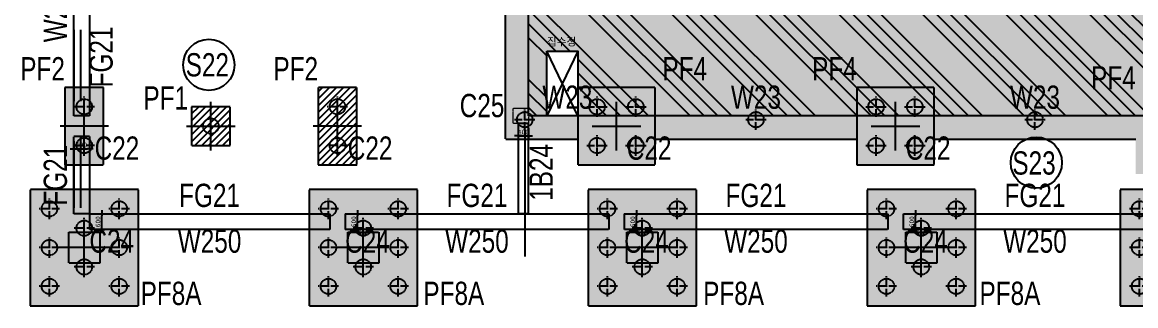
# Model space of a CAD drawing. Header units: millimetres. Extents: x -63681 to 183738, y 27655 to 152096.
# Drawn here: x 90153 to 133254, y 73855 to 84824 of the extents above; entities that cross this region are included whole.
import ezdxf
from ezdxf.enums import TextEntityAlignment as Align

# ---------------------------------------------------------------- set-up
doc = ezdxf.new("R2010")
doc.units = ezdxf.units.MM
for name, pattern in [('ACAD_ISO04W100', [30, 24, -3, 0, -3]), ('HID', [2.3, 1.5, -0.8]), ('HIDDEN', [0.375, 0.25, -0.125])]:
    doc.linetypes.add(name, pattern=pattern)
doc.layers.get('Defpoints').update_dxf_attribs({"color": 159})
for name, color, linetype in [('^DECK', 130, 'Continuous'), ('A-CEN', 1, 'Continuous'), ('A-HAT', 251, 'Continuous'), ('A-OPEN', 1, 'Continuous'), ('BEAM-TEXT', 4, 'Continuous'), ('COLUMN-TEXT', 2, 'Continuous'), ('GIRDER-TEXT', 7, 'Continuous'), ('PILE', 4, 'HID'), ('S-FOOTING', 4, 'HID'), ('TXT-FOOTING', 4, 'HID'), ('TXT-SLAB', 6, 'Continuous'), ('WALL-TEXT', 6, 'Continuous'), ('기초패턴', 1, 'Continuous'), ('보(beam)', 4, 'HID'), ('보(girder)', 7, 'HID'), ('슬래브라인', 7, 'Continuous')]:
    doc.layers.add(name, color=color, linetype=linetype)
doc.layers.add('A-CON', color=2, linetype='Continuous', lineweight=9)
doc.layers.add('NOPLOT', color=191, linetype='Continuous', plot=False)
doc.layers.add('printlayer', color=6, linetype='Continuous', plot=False)
doc.styles.add('Gdim', font='DotumChe.ttf')
doc.styles.add('Gtx', font='Dotum.ttf')
doc.dimstyles.new('Gdim200', dxfattribs={"dimscale": 200, "dimtxt": 3, "dimasz": 1.2, "dimexe": 2, "dimexo": 3, "dimgap": 1, "dimtad": 1, "dimdsep": 46, "dimlunit": 6, "dimtxsty": 'Gdim', "dimblk1": '_CIDOT', "dimblk2": '_CIDOT', "dimsah": 1, "dimcen": 2.5, "dimdle": 2, "dimclrd": 1, "dimclre": 1, "dimclrt": 3, "dimazin": 2, "dimtfac": 1, "dimtix": 1, "dimtmove": 2, "dimatfit": 3, "dimldrblk": '_CIDOT', "dimfxl": 2, "dimtolj": 1, "dimtzin": 0, "dimarcsym": 0})
pattern_1 = [(45, (-385073.9, -148605.02), (-134.70384, 134.70384), [])]

# ---------------------------------------------------------------- blocks, each defined once
blk = doc.blocks.new('_CIDOT')
at = {"color": 0, "linetype": 'ByBlock'}
blk.add_line((2, 0), (-1, 0), dxfattribs=at)
at = {"color": 0, "linetype": 'ByBlock', "const_width": 0.5}
blk.add_lwpolyline([(-0.25, 0, 1), (0.25, 0, 1)], format="xyb", close=True, dxfattribs=at)
blk = doc.blocks.new('*D334')
at = {"layer": 'Defpoints', "color": 155, "lineweight": -2, "transparency": 16777216}
for p, q in [((-1725, 700), (-1305, 700)), ((-1425, 172), (-1425, 628)), ((-1725, 100), (-1305, 100))]:
    blk.add_line(p, q, dxfattribs=at)
at = {"layer": 'Defpoints', "color": 0, "transparency": 16777216}
for p in [(-1905, 700), (-1425, 700), (-1905, 100)]:
    blk.add_point(p, dxfattribs=at)
at = {"layer": 'Defpoints', "color": 155, "lineweight": -2, "transparency": 16777216, "xscale": 71.99999999999994, "yscale": 71.99999999999994, "zscale": 71.99999999999994}
for p, rotation in [((-1425, 700), 90), ((-1425, 100), 270)]:
    blk.add_blockref('_CIDOT', p, dxfattribs=dict(at, rotation=rotation))
at = {"layer": 'Defpoints', "color": 3, "transparency": 16777216, "insert": (-1576, 400), "char_height": 180, "attachment_point": 5, "rotation": 90, "style": 'Gdim'}
blk.add_mtext('\\A1;{\\C155;600}', dxfattribs=at)
blk = doc.blocks.new('*D350')
at = {"layer": 'Defpoints', "color": 155, "lineweight": -2, "transparency": 16777216}
for p, q in [((-1725, 700), (-1305, 700)), ((-1425, 172), (-1425, 628)), ((-1725, 100), (-1305, 100))]:
    blk.add_line(p, q, dxfattribs=at)
at = {"layer": 'Defpoints', "color": 0, "transparency": 16777216}
for p in [(-1905, 700), (-1425, 700), (-1905, 100)]:
    blk.add_point(p, dxfattribs=at)
at = {"layer": 'Defpoints', "color": 155, "lineweight": -2, "transparency": 16777216, "xscale": 71.99999999999994, "yscale": 71.99999999999994, "zscale": 71.99999999999994}
for p, rotation in [((-1425, 700), 90), ((-1425, 100), 270)]:
    blk.add_blockref('_CIDOT', p, dxfattribs=dict(at, rotation=rotation))
at = {"layer": 'Defpoints', "color": 3, "transparency": 16777216, "insert": (-1576, 400), "char_height": 180, "attachment_point": 5, "rotation": 90, "style": 'Gdim'}
blk.add_mtext('\\A1;{\\C155;600}', dxfattribs=at)
blk = doc.blocks.new('*D352')
at = {"layer": 'Defpoints', "color": 155, "lineweight": -2, "transparency": 16777216}
for p, q in [((-1725, 700), (-1305, 700)), ((-1425, 172), (-1425, 628)), ((-1725, 100), (-1305, 100))]:
    blk.add_line(p, q, dxfattribs=at)
at = {"layer": 'Defpoints', "color": 0, "transparency": 16777216}
for p in [(-1905, 700), (-1425, 700), (-1905, 100)]:
    blk.add_point(p, dxfattribs=at)
at = {"layer": 'Defpoints', "color": 155, "lineweight": -2, "transparency": 16777216, "xscale": 71.99999999999994, "yscale": 71.99999999999994, "zscale": 71.99999999999994}
for p, rotation in [((-1425, 700), 90), ((-1425, 100), 270)]:
    blk.add_blockref('_CIDOT', p, dxfattribs=dict(at, rotation=rotation))
at = {"layer": 'Defpoints', "color": 3, "transparency": 16777216, "insert": (-1576, 400), "char_height": 180, "attachment_point": 5, "rotation": 90, "style": 'Gdim'}
blk.add_mtext('\\A1;{\\C155;600}', dxfattribs=at)
blk = doc.blocks.new('*D346')
at = {"layer": 'Defpoints', "color": 155, "lineweight": -2, "transparency": 16777216}
for p, q in [((-1725, 700), (-1305, 700)), ((-1425, 172), (-1425, 628)), ((-1725, 100), (-1305, 100))]:
    blk.add_line(p, q, dxfattribs=at)
at = {"layer": 'Defpoints', "color": 0, "transparency": 16777216}
for p in [(-1905, 700), (-1425, 700), (-1905, 100)]:
    blk.add_point(p, dxfattribs=at)
at = {"layer": 'Defpoints', "color": 155, "lineweight": -2, "transparency": 16777216, "xscale": 71.99999999999994, "yscale": 71.99999999999994, "zscale": 71.99999999999994}
for p, rotation in [((-1425, 700), 90), ((-1425, 100), 270)]:
    blk.add_blockref('_CIDOT', p, dxfattribs=dict(at, rotation=rotation))
at = {"layer": 'Defpoints', "color": 3, "transparency": 16777216, "insert": (-1576, 400), "char_height": 180, "attachment_point": 5, "rotation": 90, "style": 'Gdim'}
blk.add_mtext('\\A1;{\\C155;600}', dxfattribs=at)
blk = doc.blocks.new('파일')
at = {"color": 1, "linetype": 'ACAD_ISO04W100'}
for p, q in [((16279.4, 3764.4), (16279.4, 3827.6)), ((16247.7, 3796), (16311, 3796))]:
    blk.add_line(p, q, dxfattribs=at)
at = {"layer": 'PILE'}
blk.add_circle((16279.4, 3796), 24, dxfattribs=at)
blk = doc.blocks.new('D600(2.5)PF4')
blk.add_lwpolyline([(31483, -271854), (31483, -274854), (34483, -274854), (34483, -271854), (31483, -271854)])
at = {"layer": 'NOPLOT'}
for p, q in [((32983, -274291), (32983, -272416)), ((32045, -273354), (33920, -273354))]:
    blk.add_line(p, q, dxfattribs=at)
at = {"xscale": 12.50000000000909, "yscale": 12.50000000000909, "zscale": 12.50000000000909}
for p in [(-171260, -320054), (-169760, -320054), (-171260, -321554), (-169760, -321554)]:
    blk.add_blockref('파일', p, dxfattribs=at)
blk = doc.blocks.new('D600(2.5)PF2')
blk.add_lwpolyline([(43440, -265053), (40440, -265053), (40440, -266553), (43440, -266553)], close=True)
at = {"layer": 'NOPLOT'}
for p, q in [((41940, -266740), (41940, -264865)), ((41003, -265803), (42878, -265803))]:
    blk.add_line(p, q, dxfattribs=at)
at = {"xscale": 12.50000000000909, "yscale": 12.50000000000909, "zscale": 12.50000000000909}
for p in [(-162302, -313253), (-160802, -313253)]:
    blk.add_blockref('파일', p, dxfattribs=at)
blk = doc.blocks.new('D600(2.5)PF8')
blk.add_lwpolyline([(39690, -280315), (39690, -284515), (44190, -284515), (44190, -280315), (39690, -280315)])
at = {"layer": 'NOPLOT'}
for p, q in [((41940, -283382), (41940, -281447)), ((41003, -282415), (42878, -282415))]:
    blk.add_line(p, q, dxfattribs=at)
at = {"xscale": 12.50000000000909, "yscale": 12.50000000000909, "zscale": 12.50000000000909}
for p in [(-163052, -328515), (-161552, -328515), (-160052, -328515), (-162302, -329865), (-160802, -329865), (-163052, -331215), (-161552, -331215), (-160052, -331215)]:
    blk.add_blockref('파일', p, dxfattribs=at)
blk = doc.blocks.new('D600(2.5)PF1')
blk.add_lwpolyline([(32233, -266553), (33733, -266553), (33733, -265053), (32233, -265053), (32233, -266553)])
at = {"layer": 'printlayer'}
for p, q in [((32983, -266740), (32983, -264865)), ((32045, -265803), (33920, -265803))]:
    blk.add_line(p, q, dxfattribs=at)
at = {"xscale": 12.50000000000909, "yscale": 12.50000000000909, "zscale": 12.50000000000909}
blk.add_blockref('파일', (-170510, -313253), dxfattribs=at)
blk = doc.blocks.new('A$Cecc8fa15')
at = {"layer": '기초패턴'}
h = blk.add_hatch(dxfattribs=at)
h.set_pattern_fill('STARS', color=256, scale=60, angle=90)
h.set_pattern_definition([(90, (-385073.9, -148605.02), (-329.95568, 2e-14), [190.5, -190.5]), (150, (-385073.9, -148605.02), (-164.97784, -285.75), [190.5, -190.5]), (210, (-385238.87, -148509.77), (164.97784, -285.75), [190.5, -190.5])])
h.paths.add_polyline_path([(40100, -70250), (44300, -70250), (44300, -74750), (40100, -74750)])
h.paths.add_polyline_path([(41450, -66300), (42950, -66300), (42950, -69300), (41450, -69300)])
h.paths.add_polyline_path([(50900, -70250), (55100, -70250), (55100, -74750), (50900, -74750)])
h.paths.add_polyline_path([(61700, -70250), (65900, -70250), (65900, -74750), (61700, -74750)])
h.paths.add_polyline_path([(72500, -74750), (76700, -74750), (76700, -70250), (72500, -70250)])
h.paths.add_polyline_path([(82300, -70250), (86500, -70250), (86500, -74750), (82300, -74750)])
h.paths.add_polyline_path([(41450, -46300), (42950, -46300), (42950, -43300), (41450, -43300)])
h.paths.add_polyline_path([(40450, -18900), (43450, -18900), (43450, -12450), (40450, -12450)])
h.paths.add_polyline_path([(50500, 1275), (53500, 1275), (53500, -1725), (50500, -1725)])
h.paths.add_polyline_path([(61300, 1275), (64300, 1275), (64300, -1725), (61300, -1725)])
h.paths.add_polyline_path([(72100, 1275), (75100, 1275), (75100, -1725), (72100, -1725)])
h.paths.add_polyline_path([(124800, -54665), (126300, -54665), (126300, -53165), (124800, -53165)])
h.paths.add_polyline_path([(124800, -45115), (126300, -45115), (126300, -46615), (124800, -46615)])
h = blk.add_hatch(dxfattribs=at)
h.set_pattern_fill('ANSI31', color=256, scale=60)
h.set_pattern_definition(pattern_1)
h.paths.add_polyline_path([(41800, -7700), (49000, -7700), (49000, -12450), (41800, -12450)])
h.paths.add_polyline_path([(41800, -27400), (41800, -27100), (42700, -27100), (42711, -24805), (41800, -24800), (41800, -18900), (49750, -18900), (49750, -27400)])
h.paths.add_polyline_path([(49900, -22750), (54100, -22750), (54100, -18250), (49900, -18250)])
h.paths.add_polyline_path([(50500, -11000), (53500, -11000), (53500, -8000), (50500, -8000)])
h.paths.add_polyline_path([(50500, -6750), (53500, -6750), (53500, -2250), (50500, -2250)])
h.paths.add_polyline_path([(61300, -6750), (64300, -6750), (64300, -2250), (61300, -2250)])
h.paths.add_polyline_path([(61300, -11000), (64300, -11000), (64300, -8000), (61300, -8000)])
h.paths.add_polyline_path([(60550, -23500), (65050, -23500), (65050, -17500), (60550, -17500)])
h.paths.add_polyline_path([(56650, -15000), (58150, -15000), (58150, -13500), (56650, -13500)])
h.paths.add_polyline_path([(67450, -15000), (68950, -15000), (68950, -13500), (67450, -13500)])
h.paths.add_polyline_path([(72100, -11000), (75100, -11000), (75100, -8000), (72100, -8000)])
h.paths.add_polyline_path([(72100, -6750), (75100, -6750), (75100, -2250), (72100, -2250)])
h.paths.add_polyline_path([(78250, -6500), (79750, -6500), (79750, -8000), (78250, -8000)])
h.paths.add_polyline_path([(78250, -15000), (79750, -15000), (79750, -13500), (78250, -13500)])
h.paths.add_polyline_path([(71350, -23500), (75850, -23500), (75850, -17500), (71350, -17500)])
h.paths.add_polyline_path([(67450, -27500), (68950, -27500), (68950, -26000), (67450, -26000)])
h.paths.add_polyline_path([(61300, -33000), (64300, -33000), (64300, -30000), (61300, -30000)])
h.paths.add_polyline_path([(61300, -34250), (64300, -34250), (64300, -38750), (61300, -38750)])
h.paths.add_polyline_path([(50500, -43525), (53500, -43525), (53500, -46525), (50500, -46525)])
h.paths.add_polyline_path([(47250, -46300), (48750, -46300), (48750, -43300), (47250, -43300)])
h.paths.add_polyline_path([(72100, -38750), (75100, -38750), (75100, -34250), (72100, -34250)])
h.paths.add_polyline_path([(72100, -33000), (75100, -33000), (75100, -30000), (72100, -30000)])
h.paths.add_polyline_path([(78250, -27500), (79750, -27500), (79750, -26000), (78250, -26000)])
h.paths.add_polyline_path([(82900, -30000), (85900, -30000), (85900, -33000), (82900, -33000)])
h.paths.add_polyline_path([(89050, -27500), (90550, -27500), (90550, -26000), (89050, -26000)])
h.paths.add_polyline_path([(93700, -33000), (96700, -33000), (96700, -30000), (93700, -30000)])
h.paths.add_polyline_path([(99850, -27500), (101350, -27500), (101350, -26000), (99850, -26000)])
h.paths.add_polyline_path([(104500, -33000), (107500, -33000), (107500, -30000), (104500, -30000)])
h.paths.add_polyline_path([(119800, -36400), (127000, -36400), (127000, -29700), (119800, -29700)])
h.paths.add_polyline_path([(114100, -46300), (115600, -46300), (115600, -43300), (114100, -43300)])
h.paths.add_polyline_path([(119175, -46300), (122175, -46300), (122175, -43300), (119175, -43300)])
h.paths.add_polyline_path([(102050, -55700), (103550, -55700), (103550, -52700), (102050, -52700)])
h.paths.add_polyline_path([(107525, -55700), (110525, -55700), (110525, -52700), (107525, -52700)])
h.paths.add_polyline_path([(114100, -51350), (115600, -51350), (115600, -49850), (114100, -49850)])
h.paths.add_polyline_path([(119175, -55700), (122175, -55700), (122175, -52700), (119175, -52700)])
h.paths.add_polyline_path([(114100, -58350), (115600, -58350), (115600, -56850), (114100, -56850)])
h.paths.add_polyline_path([(107525, -62500), (110525, -62500), (110525, -59500), (107525, -59500)])
h.paths.add_polyline_path([(102050, -62500), (103550, -62500), (103550, -59500), (102050, -59500)])
h.paths.add_polyline_path([(119175, -60400), (122175, -60400), (122175, -57400), (119175, -57400)])
h.paths.add_polyline_path([(119175, -62500), (122175, -62500), (122175, -61000), (119175, -61000)])
h.paths.add_polyline_path([(114100, -65500), (115600, -65500), (115600, -64000), (114100, -64000)])
h.paths.add_polyline_path([(107525, -70000), (110525, -70000), (110525, -67000), (107525, -67000)])
h.paths.add_polyline_path([(102050, -70000), (103550, -70000), (103550, -67000), (102050, -67000)])
h.paths.add_polyline_path([(119175, -70000), (122175, -70000), (122175, -67000), (119175, -67000)])
h.paths.add_polyline_path([(51250, -66300), (52750, -66300), (52750, -69300), (51250, -69300)])
h = blk.add_hatch(dxfattribs=at)
h.set_pattern_fill('AR-B88', color=256, scale=3, angle=90)
h.set_pattern_definition([(90, (-385073.9, -148605), (-609.6, 4e-14), []), (180, (-385073.9, -148605.02), (-609.6, -304.8), [609.6, -609.6])])
h.paths.add_polyline_path([(50500, -39275), (53500, -39275), (53500, -42275), (50500, -42275)])
h.paths.add_polyline_path([(61300, -43525), (64300, -43525), (64300, -46525), (61300, -46525)], flags=17)
h.paths.add_polyline_path([(72100, -43525), (75100, -43525), (75100, -46525), (72100, -46525)], flags=17)
h.paths.add_polyline_path([(82900, -43525), (85900, -43525), (85900, -46525), (82900, -46525)], flags=17)
h.paths.add_polyline_path([(93400, -43800), (103300, -43800), (103300, -48700), (93400, -48700)])
h.paths.add_polyline_path([(93700, -70000), (96700, -70000), (96700, -67000), (93700, -67000)])
h.paths.add_polyline_path([(82900, -66650), (85900, -66650), (85900, -69650), (82900, -69650)])
h.paths.add_polyline_path([(72100, -69300), (75100, -69300), (75100, -66300), (72100, -66300)], flags=17)
h.paths.add_polyline_path([(61300, -66300), (64300, -66300), (64300, -69300), (61300, -69300)], flags=17)
h.paths.add_polyline_path([(97900, -68600), (96700, -68600), (96700, -69500), (100000, -69500), (100000, -49550), (60000, -49550), (60000, -41500), (58500, -41500), (58500, -68300), (61300, -68300), (61300, -67400), (60100, -67400), (60100, -64900), (61300, -64900), (61300, -66300), (64300, -66300), (64300, -68300), (72100, -68300), (72100, -66300), (75100, -66300), (75100, -68300), (82900, -68300), (82900, -66650), (85900, -66650), (85900, -69500), (93700, -69500), (93700, -67000), (96700, -67000), (96700, -66100), (97900, -66100)])
h = blk.add_hatch(dxfattribs=at)
h.set_pattern_fill('ANSI31', color=256, scale=60)
h.set_pattern_definition(pattern_1)
h.paths.add_polyline_path([(46350, -68550), (47850, -68550), (47850, -67050), (46350, -67050)])
blk = doc.blocks.new('*D208')
at = {"layer": 'Defpoints', "color": 155, "lineweight": -2, "transparency": 16777216}
for p, q in [((-988, 500), (-568, 500)), ((-688, 572), (-688, 644)), ((-688, 100), (-688, 500)), ((-988, 100), (-568, 100)), ((-688, 28), (-688, -44))]:
    blk.add_line(p, q, dxfattribs=at)
at = {"layer": 'Defpoints', "color": 0, "transparency": 16777216}
for p in [(-1168, 500), (-688, 500), (-1168, 100)]:
    blk.add_point(p, dxfattribs=at)
at = {"layer": 'Defpoints', "color": 155, "lineweight": -2, "transparency": 16777216, "xscale": 71.99999999999994, "yscale": 71.99999999999994, "zscale": 71.99999999999994}
for p, rotation in [((-688, 500), 270), ((-688, 100), 90)]:
    blk.add_blockref('_CIDOT', p, dxfattribs=dict(at, rotation=rotation))
at = {"layer": 'Defpoints', "color": 3, "transparency": 16777216, "insert": (-838, 300), "char_height": 180, "attachment_point": 5, "rotation": 90, "style": 'Gdim'}
blk.add_mtext('\\A1;{\\C155;400}', dxfattribs=at)
blk = doc.blocks.new('*U335')
at = {"layer": 'Defpoints'}
for p, q in [((-1905.451, 700), (-1905.451, 100)), ((2644.549, 700), (2644.549, 100))]:
    blk.add_line(p, q, dxfattribs=at)
at = {"layer": '보(girder)'}
for p, q in [((-1905.451, 700), (2644.549, 700)), ((2644.549, 100), (-1905.451, 100))]:
    blk.add_line(p, q, dxfattribs=at)
at = {"layer": 'Defpoints'}
dim = blk.add_linear_dim(base=(-1425.451, 700), p1=(-1905.451, 100), p2=(-1905.451, 700), angle=90, text='{\\C155;<>}', dimstyle='Gdim200', override={"dimscale": 60, "dimzin": 8, "dimclrd": 155, "dimclre": 155}, dxfattribs=at)
dim.commit()
dim.dimension.update_dxf_attribs({"geometry": '*D334', "text_midpoint": (-1575.571, 400)})
blk = doc.blocks.new('*U351')
at = {"layer": 'Defpoints'}
for p, q in [((-1905.451, 700), (-1905.451, 100)), ((1094.549, 700), (1094.549, 100))]:
    blk.add_line(p, q, dxfattribs=at)
at = {"layer": '보(girder)'}
for p, q in [((-1905.451, 700), (1094.549, 700)), ((1094.549, 100), (-1905.451, 100))]:
    blk.add_line(p, q, dxfattribs=at)
at = {"layer": 'Defpoints'}
dim = blk.add_linear_dim(base=(-1425.451, 700), p1=(-1905.451, 100), p2=(-1905.451, 700), angle=90, text='{\\C155;<>}', dimstyle='Gdim200', override={"dimscale": 60, "dimzin": 8, "dimclrd": 155, "dimclre": 155}, dxfattribs=at)
dim.commit()
dim.dimension.update_dxf_attribs({"geometry": '*D350', "text_midpoint": (-1575.571, 400)})
blk = doc.blocks.new('*U353')
at = {"layer": 'Defpoints'}
for p, q in [((-1905.451, 700), (-1905.451, 100)), ((7394.549, 700), (7394.549, 100))]:
    blk.add_line(p, q, dxfattribs=at)
at = {"layer": '보(girder)'}
for p, q in [((-1905.451, 700), (7394.549, 700)), ((7394.549, 100), (-1905.451, 100))]:
    blk.add_line(p, q, dxfattribs=at)
at = {"layer": 'Defpoints'}
dim = blk.add_linear_dim(base=(-1425.451, 700), p1=(-1905.451, 100), p2=(-1905.451, 700), angle=90, text='{\\C155;<>}', dimstyle='Gdim200', override={"dimscale": 60, "dimzin": 8, "dimclrd": 155, "dimclre": 155}, dxfattribs=at)
dim.commit()
dim.dimension.update_dxf_attribs({"geometry": '*D352', "text_midpoint": (-1575.571, 400)})
blk = doc.blocks.new('*U347')
at = {"layer": 'Defpoints'}
for p, q in [((-1905.451, 700), (-1905.451, 100)), ((8294.549, 700), (8294.549, 100))]:
    blk.add_line(p, q, dxfattribs=at)
at = {"layer": '보(girder)'}
for p, q in [((-1905.451, 700), (8294.549, 700)), ((8294.549, 100), (-1905.451, 100))]:
    blk.add_line(p, q, dxfattribs=at)
at = {"layer": 'Defpoints'}
dim = blk.add_linear_dim(base=(-1425.451, 700), p1=(-1905.451, 100), p2=(-1905.451, 700), angle=90, text='{\\C155;<>}', dimstyle='Gdim200', override={"dimscale": 60, "dimzin": 8, "dimclrd": 155, "dimclre": 155}, dxfattribs=at)
dim.commit()
dim.dimension.update_dxf_attribs({"geometry": '*D346', "text_midpoint": (-1575.571, 400)})
blk = doc.blocks.new('*U209')
at = {"layer": 'Defpoints'}
for p, q in [((-1167.879, 500), (-1167.879, 100)), ((2332.121, 500), (2332.121, 100))]:
    blk.add_line(p, q, dxfattribs=at)
at = {"layer": '보(beam)'}
for p, q in [((2332.121, 500), (-1167.879, 500)), ((-1167.879, 100), (2332.121, 100))]:
    blk.add_line(p, q, dxfattribs=at)
at = {"layer": 'Defpoints'}
dim = blk.add_linear_dim(base=(-687.879, 500), p1=(-1167.879, 100), p2=(-1167.879, 500), angle=90, text='{\\C155;<>}', dimstyle='Gdim200', override={"dimscale": 60, "dimzin": 8, "dimclrd": 155, "dimclre": 155}, dxfattribs=at)
dim.commit()
dim.dimension.update_dxf_attribs({"geometry": '*D208', "text_midpoint": (-837.999, 300)})

msp = doc.modelspace()

# ---------------------------------------------------------------- hatches: boundary and pattern name
at = {"layer": 'A-HAT'}
h = msp.add_hatch(dxfattribs=at)
h.set_pattern_fill('ANSI34', color=256, scale=120, angle=90)
h.paths.add_polyline_path([(151253.571, 106705.018), (152453.571, 106705.018), (152453.571, 105505.018), (151253.571, 105505.018)])
h.paths.add_polyline_path([(109753.571, 107105.018), (152753.571, 107105.018), (152753.571, 104205.018), (146453.571, 104205.018), (146453.571, 100505.018), (149453.571, 100505.018), (149453.57, 80005.018), (148253.571, 80005.018), (148253.571, 82505.018), (147053.571, 82505.018), (147053.57, 80005.018), (135153.571, 80005.018), (135153.571, 81205.018), (111653.571, 81205.017), (111653.571, 83705.018), (110453.571, 83705.018), (110453.571, 81205.017), (109753.571, 81205.018)])

# ---------------------------------------------------------------- linework, layer by layer
at = {"layer": '^DECK', "color": 0}
for centre in [(97375.613, 83176.016), (129405.131, 79390.995)]:
    msp.add_circle(centre, 990.918, dxfattribs=at)
at = {"layer": 'A-CEN'}
msp.add_line((109603.571, 80659.524), (109603.571, 75761.023), dxfattribs=at)
at = {"layer": 'A-CON', "color": 6, "linetype": 'HID', "ltscale": 0.3, "elevation": 0}
msp.add_lwpolyline([(109153.571, 81505.018), (109753.571, 81505.018), (109753.571, 80905.018), (109153.571, 80905.018)], close=True, dxfattribs=at)
at = {"layer": 'A-OPEN'}
for p, q in [((111653.571, 83705.018), (110453.571, 81205.02)), ((111653.571, 81205.02), (110453.571, 83705.018))]:
    msp.add_line(p, q, dxfattribs=at)
at = {"layer": 'NOPLOT', "elevation": 0}
msp.add_lwpolyline([(109753.57, 81205.018), (109753.571, 107105.018), (152753.571, 107105.018), (152753.571, 104205.018), (146453.571, 104205.018), (146453.571, 100505.018), (149453.571, 100505.018), (149453.57, 80005.018), (135153.571, 80005.018), (135153.571, 81205.018)], close=True, dxfattribs=at)
at = {"layer": 'NOPLOT', "linetype": 'HIDDEN', "elevation": 0}
for points in [[(93153.571, 75505.018), (91953.571, 75505.018), (91953.571, 76705.018), (93153.571, 76705.018)], [(103953.571, 75505.018), (102753.571, 75505.018), (102753.571, 76705.018), (103953.571, 76705.018)], [(114753.571, 75505.018), (113553.571, 75505.018), (113553.571, 76705.018), (114753.571, 76705.018)], [(125553.571, 75505.018), (124353.571, 75505.018), (124353.571, 76705.018), (125553.571, 76705.018)]]:
    msp.add_lwpolyline(points, close=True, dxfattribs=at)
at = {"layer": 'S-FOOTING'}
for p, q in [((108853.571, 80305.018), (111653.571, 80305.018)), ((114653.571, 80305.018), (122453.571, 80305.018)), ((125453.571, 80305.018), (133253.571, 80305.018))]:
    msp.add_line(p, q, dxfattribs=at)
at = {"layer": 'S-FOOTING', "elevation": 0}
msp.add_lwpolyline([(108853.571, 80305.018), (108853.571, 99055.017), (150353.571, 99055.017), (150353.571, 79105.018), (147053.571, 79105.018)], dxfattribs=at)
at = {"layer": '슬래브라인'}
for p, q in [((92153.571, 84535.017), (92153.571, 81775.017)), ((92403.571, 84535.017), (92403.571, 81775.017)), ((92403.571, 80405.018), (92403.571, 77645.018)), ((92153.571, 80105.018), (92153.571, 77645.018))]:
    msp.add_line(p, q, dxfattribs=at)
at = {"layer": '슬래브라인', "elevation": 0}
msp.add_lwpolyline([(110453.571, 83705.018), (111653.571, 83705.018), (111653.571, 81205.018), (110453.571, 81205.018)], close=True, dxfattribs=at)

# ---------------------------------------------------------------- block references
at = {"layer": 'PILE', "xscale": 12.50000000000909, "yscale": 12.50000000000909, "zscale": 12.50000000000909}
for p in [(-93888.746, 33605.015), (-84938.746, 33605.016, 0), (-74138.746, 33605.016, 0)]:
    msp.add_blockref('파일', p, dxfattribs=at)
at = {"layer": 'S-FOOTING', "rotation": 90}
for name, p in [('D600(2.5)PF2', (-173249.372, 38864.955)), ('D600(2.5)PF2', (-163449.372, 38864.955)), ('D600(2.5)PF8', (-189861.196, 34164.955)), ('D600(2.5)PF8', (-179061.196, 34164.955)), ('D600(2.5)PF8', (-168261.196, 34164.955, 0)), ('D600(2.5)PF8', (-157461.196, 34164.955, 0)), ('D600(2.5)PF8', (-147661.196, 34164.955, 0))]:
    msp.add_blockref(name, p, dxfattribs=at)
at = {"layer": 'S-FOOTING'}
for name, p in [('D600(2.5)PF4', (80170.827, 354158.653)), ('D600(2.5)PF4', (90970.827, 354158.653)), ('D600(2.5)PF1', (64470.827, 346607.961, 0))]:
    msp.add_blockref(name, p, dxfattribs=at)
at = {"layer": '기초패턴'}
msp.add_blockref('A$Cecc8fa15', (50353.571, 148605.018), dxfattribs=at)
at = {"layer": '보(beam)', "rotation": 270}
msp.add_blockref('*U209', (109253.571, 79737.139), dxfattribs=at)
at = {"layer": '보(girder)', "rotation": 270}
for name, p in [('*U335', (92053.571, 83849.567)), ('*U351', (92053.571, 78499.567))]:
    msp.add_blockref(name, p, dxfattribs=at)
at = {"layer": '보(girder)'}
for name, p in [('*U353', (94659.022, 76705.018)), ('*U347', (104559.022, 76705.018)), ('*U347', (115359.022, 76705.018)), ('*U347', (126159.022, 76705.018))]:
    msp.add_blockref(name, p, dxfattribs=at)

# ---------------------------------------------------------------- texts
at = {"layer": 'BEAM-TEXT', "style": 'Gtx', "width": 0.8}
msp.add_text('1B24', height=900, rotation=90, dxfattribs=at).set_placement((110959.121, 79014.684, 0), align=Align.BOTTOM_CENTER)
at = {"layer": 'COLUMN-TEXT', "color": 1, "style": 'Gtx', "width": 0.8}
msp.add_text('C25', height=900, dxfattribs=at).set_placement((107086.461, 82051.54), align=Align.TOP_LEFT)
at = {"layer": 'COLUMN-TEXT', "color": 3, "style": 'Gtx', "width": 0.8}
for s, p in [('C22', (92953.571, 80405.018)), ('C22', (102753.571, 80405.018)), ('C22', (113553.571, 80405.018)), ('C22', (124353.571, 80405.018)), ('C24', (92753.571, 76805.018)), ('C24', (102653.571, 76805.018)), ('C24', (113453.571, 76805.018)), ('C24', (124253.571, 76805.018))]:
    msp.add_text(s, height=900, dxfattribs=at).set_placement(p, align=Align.TOP_LEFT)
at = {"layer": 'GIRDER-TEXT', "style": 'Gtx', "width": 0.8}
msp.add_text('FG21', height=900, rotation=90, dxfattribs=at).set_placement((92753.571, 83480.018), align=Align.TOP_CENTER)
msp.add_text('FG21', height=900, rotation=90, dxfattribs=at).set_placement((92153.571, 78905.018), align=Align.BOTTOM_CENTER)
for p in [(97403.571, 77405.018), (107753.571, 77405.018), (118553.571, 77405.018), (129353.571, 77405.018)]:
    msp.add_text('FG21', height=900, dxfattribs=at).set_placement(p, align=Align.BOTTOM_CENTER)
at = {"layer": 'NOPLOT', "style": 'Gtx'}
msp.add_text('집수정', height=300, dxfattribs=at).set_placement((110465.148, 83919.847))
at = {"layer": 'TXT-FOOTING', "style": 'Gtx', "width": 0.8}
for s, p in [('PF2', (91803.571, 82305.018)), ('PF2', (101603.571, 82305.018)), ('PF4', (116661.209, 82305.018)), ('PF4', (122453.571, 82305.018)), ('PF4', (133253.571, 81955.018)), ('PF1', (96571.993, 81175.116))]:
    msp.add_text(s, height=900, dxfattribs=at).set_placement(p, align=Align.BOTTOM_RIGHT)
for p in [(94735.435, 74783.722), (105679.542, 74783.722), (116511.023, 74783.722), (127206.776, 74783.722)]:
    msp.add_text('PF8A', height=900, dxfattribs=at).set_placement(p, align=Align.TOP_LEFT)
at = {"layer": 'TXT-SLAB', "style": 'Gtx', "width": 0.8}
for s, p in [('S22', (96479.152, 82728.368)), ('S23', (128478.001, 78929.05))]:
    msp.add_text(s, height=900, dxfattribs=at).set_placement(p)
at = {"layer": 'WALL-TEXT', "style": 'Gtx', "width": 0.8}
msp.add_text('W250', height=900, rotation=90, dxfattribs=at).set_placement((92153.571, 85280.018, 0), align=Align.BOTTOM_CENTER)
for p in [(111253.571, 81205.018, 0), (118553.571, 81205.018, 0), (129353.571, 81205.018, 0)]:
    msp.add_text('W23', height=900, dxfattribs=at).set_placement(p, align=Align.BOTTOM_CENTER)
for p in [(97403.571, 76805.018, 0), (107753.571, 76805.018, 0), (118553.571, 76805.018, 0), (129353.571, 76805.018, 0)]:
    msp.add_text('W250', height=900, dxfattribs=at).set_placement(p, align=Align.TOP_CENTER)

doc.saveas('drawing.dxf')
